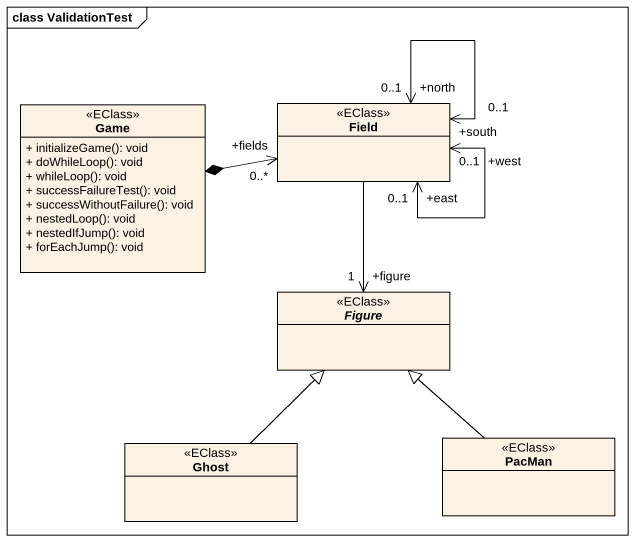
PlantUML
@startuml
mainframe class ValidationTest
hide circle
hide empty members
skinparam classAttributeIconSize 0
class Game <<EClass>> {
  + initializeGame(): void
  + doWhileLoop(): void
  + whileLoop(): void
  + successFailureTest(): void
  + successWithoutFailure(): void
  + nestedLoop(): void
  + nestedIfJump(): void
  + forEachJump(): void
}
class Field <<EClass>>
abstract class Figure <<EClass>>
class Ghost <<EClass>>
class PacMan <<EClass>>
Game *-right-> "+fields\n0..*" Field
Field "+south\n0..1" <--> "+north\n0..1" Field
Field "+east\n0..1" <--> "+west\n0..1" Field
Field --> "+figure\n1" Figure
Ghost -up-|> Figure
PacMan -up-|> Figure
@enduml
